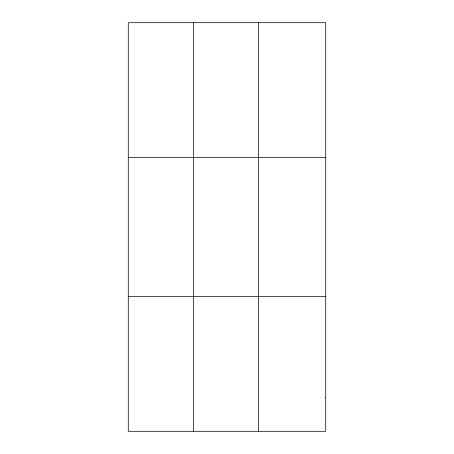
<?xml version="1.0" encoding="UTF-8"?>
<svg xmlns="http://www.w3.org/2000/svg" width="454" height="454" viewBox="0 0 454 454"><rect width="100%" height="100%" fill="white"/><g stroke="black" fill="none" stroke-linecap="round" stroke-linejoin="round"><path stroke-width="0.68" d="M193.432 431.3L193.432 22.7M258.593 431.3L258.593 22.7M128.272 157.538L325.728 157.538M128.272 296.462L325.728 296.462M325.728 397.591L325.728 431.3L128.272 431.3L128.272 22.7L325.728 22.7L325.728 397.591"/></g></svg>
